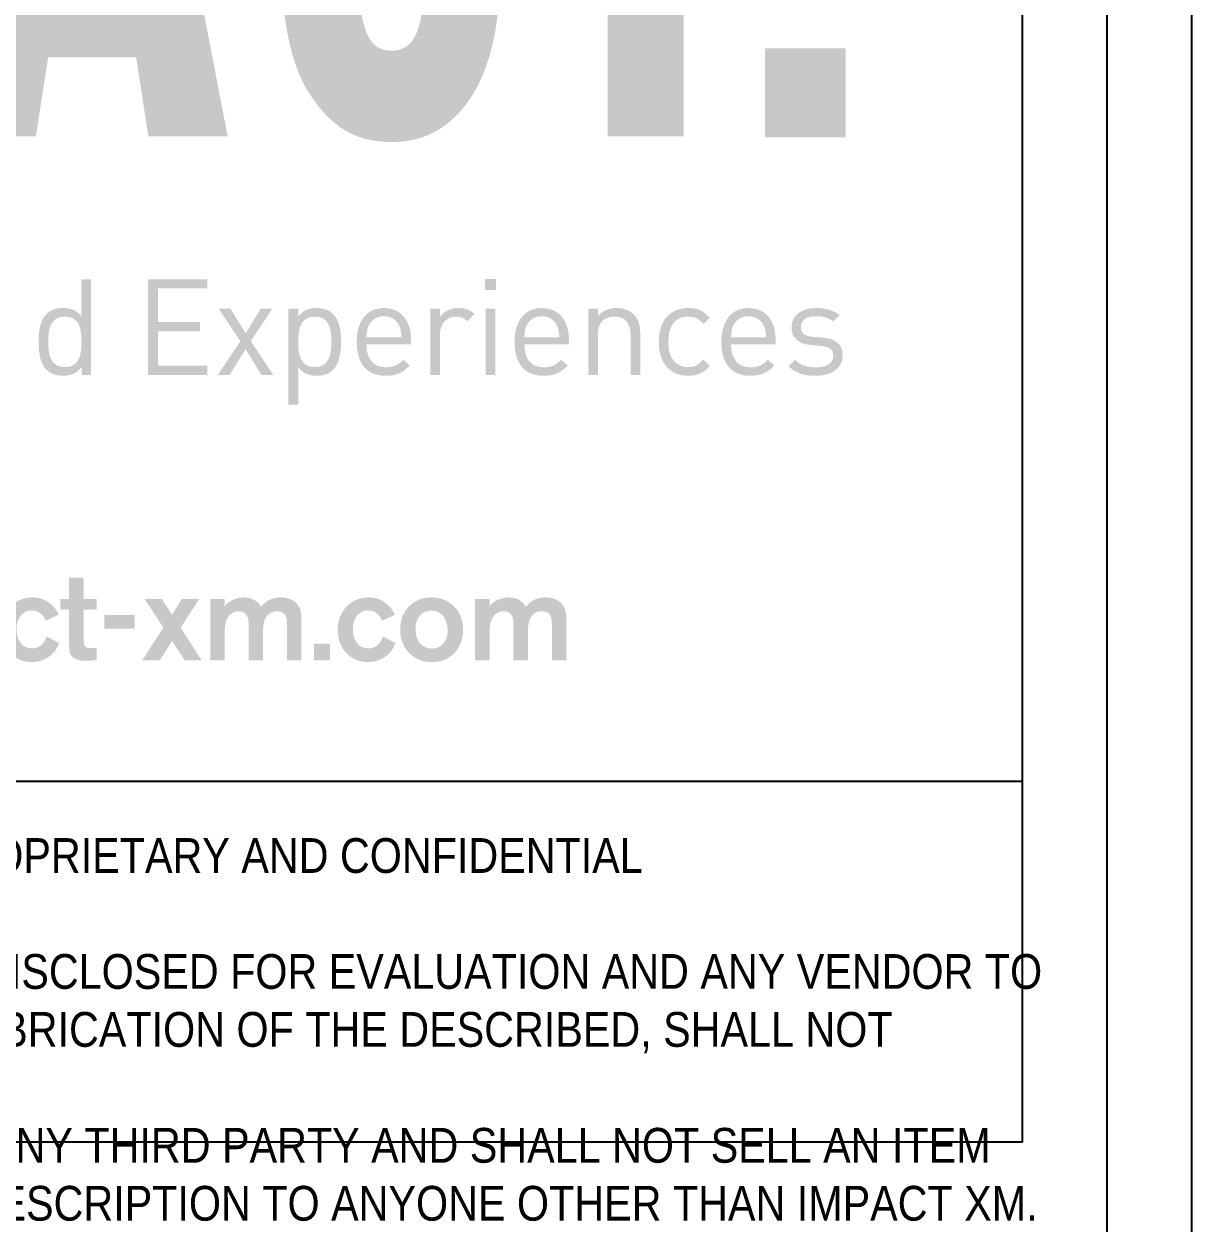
# Model space of a CAD drawing. Header units: inches. Extents: x -0.2 to 16.2, y -0.1 to 10.4.
# Drawn here: x 15.167 to 16.2, y 3.003 to 4.064 of the extents above; entities that cross this region are included whole.
import ezdxf

# ---------------------------------------------------------------- set-up
doc = ezdxf.new("R2010")
doc.units = ezdxf.units.IN
doc.header["$MEASUREMENT"] = 0
doc.styles.add('ANNO', font='swissli.ttf')

# ---------------------------------------------------------------- blocks, each defined once
blk = doc.blocks.new('TBLOCK-DISCLAIMER-02')
at = {"color": 9, "insert": (-1.75, 0.26875), "char_height": 0.03075, "width": 1.67, "attachment_point": 1, "style": 'ANNO'}
blk.add_mtext('\\pi0.06131;{\\W0.85;THIS DOCUMENT CONTAINS IMPACT XM PROPRIETARY AND CONFIDENTIAL INFORMATION. ANY \\P\\pi0.05956;CUSTOMER TO WHOM THIS DOCUMENT IS DISCLOSED FOR EVALUATION AND ANY VENDOR TO \\P\\pi0.00228;WHOM THIS DOCUMENT IS DISCLOSED FOR FABRICATION OF THE DESCRIBED, SHALL NOT DISCLOSE \\P\\pi0.10517;THE CONTENTS OF THIS DOCUMENT TO ANY THIRD PARTY AND SHALL NOT SELL AN ITEM \\P\\pi0.0738;FABRICATED IN ACCORDANCE WITH THE DESCRIPTION TO ANYONE OTHER THAN IMPACT XM.}', dxfattribs=at)
blk = doc.blocks.new('TBLOCK-IMPACT LOGO-02')
h = blk.add_hatch(color=30)
h.dxf.hatch_style = 1
h.paths.add_polyline_path([(-1.0997, 1.0313), (-1.0871, 1.0313), (-1.0646, 0.9696), (-1.0423, 1.0313), (-1.0297, 1.0313), (-1.0297, 0.9203), (-1.0431, 0.9203), (-1.0431, 0.9994), (-1.0607, 0.9474), (-1.069, 0.9474), (-1.0863, 0.9981), (-1.0863, 0.9203), (-1.0997, 0.9203)], flags=16)
h.paths.add_polyline_path([(-1.1623, 1.0313), (-1.1476, 1.0313), (-1.135, 0.9908), (-1.1222, 1.0313), (-1.1075, 1.0313), (-1.1276, 0.978), (-1.1058, 0.9203), (-1.1205, 0.9203), (-1.135, 0.9643), (-1.1493, 0.9203), (-1.164, 0.9203), (-1.1428, 0.978)], flags=16)
h.paths.add_polyline_path([(-1.1411, 1.3595), (-1.0526, 1.3595), (-0.937, 0.7609), (-1.0305, 0.7609), (-1.045, 0.8542), (-1.1487, 0.8542), (-1.1632, 0.7609), (-1.2567, 0.7609)])
at = {"true_color": 0x323232}
h = blk.add_hatch(color=250, dxfattribs=at)
h.dxf.hatch_style = 2
edge = h.paths.add_edge_path()
edge.add_spline(control_points=[(-0.6572, 0.797), (-0.6799, 0.7685), (-0.7071, 0.7542), (-0.7444, 0.7542), (-0.7949, 0.7542), (-0.8215, 0.7811), (-0.8423, 0.8139), (-0.8783, 0.871), (-0.8758, 0.9786), (-0.8758, 1.0594), (-0.8758, 1.1401), (-0.8783, 1.2494), (-0.8423, 1.3065), (-0.8215, 1.3393), (-0.7949, 1.3662), (-0.7444, 1.3662), (-0.7071, 1.3662), (-0.6799, 1.3519), (-0.6572, 1.3233), (-0.6338, 1.2939), (-0.6193, 1.2468), (-0.6174, 1.1897), (-0.6174, 1.1897), (-0.7071, 1.1897), (-0.7071, 1.1897), (-0.7077, 1.2065), (-0.709, 1.2233), (-0.714, 1.2359), (-0.7191, 1.2502), (-0.7279, 1.2586), (-0.7444, 1.2586), (-0.7608, 1.2586), (-0.769, 1.2485), (-0.7741, 1.2351), (-0.7848, 1.2073), (-0.7861, 1.1325), (-0.7861, 1.0602), (-0.7861, 0.9879), (-0.7848, 0.9131), (-0.7741, 0.8853), (-0.769, 0.8719), (-0.7608, 0.8618), (-0.7444, 0.8618), (-0.7279, 0.8618), (-0.7185, 0.871), (-0.7134, 0.8853), (-0.7084, 0.8979), (-0.7071, 0.9147), (-0.7065, 0.9316), (-0.7065, 0.9316), (-0.6167, 0.9316), (-0.6167, 0.9316), (-0.6186, 0.8744), (-0.6338, 0.8265), (-0.6572, 0.797)], knot_values=[0, 0, 0, 0, 1, 1, 1, 2, 2, 2, 3, 3, 3, 4, 4, 4, 5, 5, 5, 6, 6, 6, 7, 7, 7, 8, 8, 8, 9, 9, 9, 10, 10, 10, 11, 11, 11, 12, 12, 12, 13, 13, 13, 14, 14, 14, 15, 15, 15, 16, 16, 16, 17, 17, 17, 18, 18, 18, 18], degree=3, periodic=0)
h = blk.add_hatch(color=250, dxfattribs=at)
h.dxf.hatch_style = 2
h.paths.add_polyline_path([(-0.3994, 1.2519), (-0.3994, 0.7609), (-0.4891, 0.7609), (-0.4891, 1.2519), (-0.5649, 1.2519), (-0.5649, 1.3595), (-0.3235, 1.3595), (-0.3235, 1.2519)])
h = blk.add_hatch(color=30)
h.dxf.hatch_style = 2
h.paths.add_polyline_path([(-0.3033, 0.7598), (-0.3033, 0.8648), (-0.2085, 0.8648), (-0.2085, 0.7598)])
h = blk.add_hatch(color=250, dxfattribs=at)
h.dxf.hatch_style = 2
edge = h.paths.add_edge_path()
edge.add_spline(control_points=[(-1.1092, 0.4796), (-1.1092, 0.4796), (-1.1092, 0.4889), (-1.1092, 0.4889), (-1.1156, 0.4807), (-1.1229, 0.4786), (-1.1314, 0.4786), (-1.1394, 0.4786), (-1.1463, 0.4813), (-1.1505, 0.4854), (-1.1584, 0.4934), (-1.16, 0.5064), (-1.16, 0.5186), (-1.16, 0.5308), (-1.1584, 0.5438), (-1.1505, 0.5517), (-1.1463, 0.5558), (-1.1394, 0.5585), (-1.1314, 0.5585), (-1.1229, 0.5585), (-1.1157, 0.5566), (-1.1094, 0.5486), (-1.1094, 0.5486), (-1.1094, 0.5925), (-1.1094, 0.5925), (-1.1094, 0.5925), (-1.098, 0.5925), (-1.098, 0.5925), (-1.098, 0.5925), (-1.098, 0.4796), (-1.098, 0.4796), (-1.098, 0.4796), (-1.1092, 0.4796), (-1.1092, 0.4796)], knot_values=[0, 0, 0, 0, 1, 1, 1, 2, 2, 2, 3, 3, 3, 4, 4, 4, 5, 5, 5, 6, 6, 6, 7, 7, 7, 8, 8, 8, 9, 9, 9, 10, 10, 10, 11, 11, 11, 11], degree=3, periodic=0)
edge = h.paths.add_edge_path()
edge.add_spline(control_points=[(-1.1289, 0.5484), (-1.1459, 0.5484), (-1.1486, 0.5338), (-1.1486, 0.5186), (-1.1486, 0.5034), (-1.1459, 0.4888), (-1.1289, 0.4888), (-1.1119, 0.4888), (-1.1094, 0.5034), (-1.1094, 0.5186), (-1.1094, 0.5338), (-1.1119, 0.5484), (-1.1289, 0.5484)], knot_values=[0, 0, 0, 0, 1, 1, 1, 2, 2, 2, 3, 3, 3, 4, 4, 4, 4], degree=3, periodic=0)
h = blk.add_hatch(color=250, dxfattribs=at)
h.dxf.hatch_style = 2
h.paths.add_polyline_path([(-1.0311, 0.4796), (-1.0311, 0.5925), (-0.961, 0.5925), (-0.961, 0.5817), (-1.019, 0.5817), (-1.019, 0.5419), (-0.9695, 0.5419), (-0.9695, 0.5311), (-1.019, 0.5311), (-1.019, 0.4904), (-0.961, 0.4904), (-0.961, 0.4796)])
h = blk.add_hatch(color=250, dxfattribs=at)
h.dxf.hatch_style = 2
h.paths.add_polyline_path([(-0.6335, 0.5798), (-0.6335, 0.5926), (-0.6207, 0.5926), (-0.6207, 0.5798)])
h.paths.add_polyline_path([(-0.6329, 0.4796), (-0.6329, 0.5576), (-0.6215, 0.5576), (-0.6215, 0.4796)])
h = blk.add_hatch(color=250, dxfattribs=at)
h.dxf.hatch_style = 2
h.paths.add_polyline_path([(-0.8971, 0.4796), (-0.9158, 0.5099), (-0.9348, 0.4796), (-0.9486, 0.4796), (-0.9221, 0.5194), (-0.9475, 0.5576), (-0.9337, 0.5576), (-0.9158, 0.5287), (-0.8982, 0.5576), (-0.8844, 0.5576), (-0.9098, 0.5194), (-0.8833, 0.4796)])
h = blk.add_hatch(color=250, dxfattribs=at)
h.dxf.hatch_style = 2
edge = h.paths.add_edge_path()
edge.add_spline(control_points=[(-0.8129, 0.4854), (-0.817, 0.4813), (-0.824, 0.4786), (-0.8319, 0.4786), (-0.8405, 0.4786), (-0.8476, 0.4807), (-0.8539, 0.4888), (-0.8539, 0.4888), (-0.8539, 0.4447), (-0.8539, 0.4447), (-0.8539, 0.4447), (-0.8654, 0.4447), (-0.8654, 0.4447), (-0.8654, 0.4447), (-0.8654, 0.5576), (-0.8654, 0.5576), (-0.8654, 0.5576), (-0.8539, 0.5576), (-0.8539, 0.5576), (-0.8539, 0.5576), (-0.8539, 0.5484), (-0.8539, 0.5484), (-0.8476, 0.5566), (-0.8405, 0.5585), (-0.8319, 0.5585), (-0.824, 0.5585), (-0.817, 0.5558), (-0.8129, 0.5517), (-0.8049, 0.5438), (-0.8034, 0.5308), (-0.8034, 0.5186), (-0.8034, 0.5064), (-0.8049, 0.4934), (-0.8129, 0.4854)], knot_values=[0, 0, 0, 0, 1, 1, 1, 2, 2, 2, 3, 3, 3, 4, 4, 4, 5, 5, 5, 6, 6, 6, 7, 7, 7, 8, 8, 8, 9, 9, 9, 10, 10, 10, 11, 11, 11, 11], degree=3, periodic=0)
edge = h.paths.add_edge_path()
edge.add_spline(control_points=[(-0.8343, 0.5484), (-0.8512, 0.5484), (-0.8539, 0.5338), (-0.8539, 0.5186), (-0.8539, 0.5034), (-0.8512, 0.4888), (-0.8343, 0.4888), (-0.8173, 0.4888), (-0.8148, 0.5034), (-0.8148, 0.5186), (-0.8148, 0.5338), (-0.8173, 0.5484), (-0.8343, 0.5484)], knot_values=[0, 0, 0, 0, 1, 1, 1, 2, 2, 2, 3, 3, 3, 4, 4, 4, 4], degree=3, periodic=0)
h = blk.add_hatch(color=250, dxfattribs=at)
h.dxf.hatch_style = 2
edge = h.paths.add_edge_path()
edge.add_spline(control_points=[(-0.7734, 0.5156), (-0.7734, 0.4984), (-0.7653, 0.4886), (-0.7504, 0.4886), (-0.7414, 0.4886), (-0.7361, 0.4913), (-0.7299, 0.4975), (-0.7299, 0.4975), (-0.7222, 0.4907), (-0.7222, 0.4907), (-0.7301, 0.4827), (-0.7374, 0.4786), (-0.7507, 0.4786), (-0.7713, 0.4786), (-0.7848, 0.491), (-0.7848, 0.5186), (-0.7848, 0.5438), (-0.7726, 0.5585), (-0.7528, 0.5585), (-0.7326, 0.5585), (-0.7208, 0.544), (-0.7208, 0.5208), (-0.7208, 0.5208), (-0.7208, 0.5156), (-0.7208, 0.5156), (-0.7208, 0.5156), (-0.7734, 0.5156), (-0.7734, 0.5156)], knot_values=[0, 0, 0, 0, 1, 1, 1, 2, 2, 2, 3, 3, 3, 4, 4, 4, 5, 5, 5, 6, 6, 6, 7, 7, 7, 8, 8, 8, 9, 9, 9, 9], degree=3, periodic=0)
edge = h.paths.add_edge_path()
edge.add_spline(control_points=[(-0.7345, 0.5371), (-0.7376, 0.5443), (-0.7445, 0.5489), (-0.7528, 0.5489), (-0.761, 0.5489), (-0.768, 0.5443), (-0.771, 0.5371), (-0.7728, 0.5329), (-0.7731, 0.5305), (-0.7734, 0.5241), (-0.7734, 0.5241), (-0.7322, 0.5241), (-0.7322, 0.5241), (-0.7325, 0.5305), (-0.7328, 0.5329), (-0.7345, 0.5371)], knot_values=[0, 0, 0, 0, 1, 1, 1, 2, 2, 2, 3, 3, 3, 4, 4, 4, 5, 5, 5, 5], degree=3, periodic=0)
h = blk.add_hatch(color=250, dxfattribs=at)
h.dxf.hatch_style = 2
edge = h.paths.add_edge_path()
edge.add_spline(control_points=[(-0.6545, 0.5427), (-0.6588, 0.547), (-0.6619, 0.5484), (-0.668, 0.5484), (-0.6794, 0.5484), (-0.6867, 0.5394), (-0.6867, 0.5275), (-0.6867, 0.5275), (-0.6867, 0.4796), (-0.6867, 0.4796), (-0.6867, 0.4796), (-0.6981, 0.4796), (-0.6981, 0.4796), (-0.6981, 0.4796), (-0.6981, 0.5576), (-0.6981, 0.5576), (-0.6981, 0.5576), (-0.6867, 0.5576), (-0.6867, 0.5576), (-0.6867, 0.5576), (-0.6867, 0.5481), (-0.6867, 0.5481), (-0.6824, 0.5546), (-0.6738, 0.5585), (-0.6648, 0.5585), (-0.6573, 0.5585), (-0.6516, 0.5568), (-0.6461, 0.5512), (-0.6461, 0.5512), (-0.6545, 0.5427), (-0.6545, 0.5427)], knot_values=[0, 0, 0, 0, 1, 1, 1, 2, 2, 2, 3, 3, 3, 4, 4, 4, 5, 5, 5, 6, 6, 6, 7, 7, 7, 8, 8, 8, 9, 9, 9, 10, 10, 10, 10], degree=3, periodic=0)
h = blk.add_hatch(color=250, dxfattribs=at)
h.dxf.hatch_style = 2
edge = h.paths.add_edge_path()
edge.add_spline(control_points=[(-0.5872, 0.5156), (-0.5872, 0.4984), (-0.5792, 0.4886), (-0.5643, 0.4886), (-0.5552, 0.4886), (-0.55, 0.4913), (-0.5438, 0.4975), (-0.5438, 0.4975), (-0.536, 0.4907), (-0.536, 0.4907), (-0.544, 0.4827), (-0.5512, 0.4786), (-0.5646, 0.4786), (-0.5852, 0.4786), (-0.5987, 0.491), (-0.5987, 0.5186), (-0.5987, 0.5438), (-0.5864, 0.5585), (-0.5666, 0.5585), (-0.5465, 0.5585), (-0.5346, 0.544), (-0.5346, 0.5208), (-0.5346, 0.5208), (-0.5346, 0.5156), (-0.5346, 0.5156), (-0.5346, 0.5156), (-0.5872, 0.5156), (-0.5872, 0.5156)], knot_values=[0, 0, 0, 0, 1, 1, 1, 2, 2, 2, 3, 3, 3, 4, 4, 4, 5, 5, 5, 6, 6, 6, 7, 7, 7, 8, 8, 8, 9, 9, 9, 9], degree=3, periodic=0)
edge = h.paths.add_edge_path()
edge.add_spline(control_points=[(-0.5484, 0.5371), (-0.5514, 0.5443), (-0.5584, 0.5489), (-0.5666, 0.5489), (-0.5749, 0.5489), (-0.5818, 0.5443), (-0.5849, 0.5371), (-0.5866, 0.5329), (-0.5869, 0.5305), (-0.5872, 0.5241), (-0.5872, 0.5241), (-0.546, 0.5241), (-0.546, 0.5241), (-0.5463, 0.5305), (-0.5466, 0.5329), (-0.5484, 0.5371)], knot_values=[0, 0, 0, 0, 1, 1, 1, 2, 2, 2, 3, 3, 3, 4, 4, 4, 5, 5, 5, 5], degree=3, periodic=0)
h = blk.add_hatch(color=250, dxfattribs=at)
h.dxf.hatch_style = 2
edge = h.paths.add_edge_path()
edge.add_spline(control_points=[(-0.462, 0.4796), (-0.462, 0.4796), (-0.462, 0.5276), (-0.462, 0.5276), (-0.462, 0.5414), (-0.4694, 0.5484), (-0.4812, 0.5484), (-0.4929, 0.5484), (-0.5005, 0.5413), (-0.5005, 0.5276), (-0.5005, 0.5276), (-0.5005, 0.4796), (-0.5005, 0.4796), (-0.5005, 0.4796), (-0.5119, 0.4796), (-0.5119, 0.4796), (-0.5119, 0.4796), (-0.5119, 0.5576), (-0.5119, 0.5576), (-0.5119, 0.5576), (-0.5005, 0.5576), (-0.5005, 0.5576), (-0.5005, 0.5576), (-0.5005, 0.549), (-0.5005, 0.549), (-0.495, 0.5554), (-0.4873, 0.5585), (-0.4786, 0.5585), (-0.4702, 0.5585), (-0.4634, 0.556), (-0.4586, 0.5512), (-0.4531, 0.5459), (-0.4506, 0.5386), (-0.4506, 0.5295), (-0.4506, 0.5295), (-0.4506, 0.4796), (-0.4506, 0.4796), (-0.4506, 0.4796), (-0.462, 0.4796), (-0.462, 0.4796)], knot_values=[0, 0, 0, 0, 1, 1, 1, 2, 2, 2, 3, 3, 3, 4, 4, 4, 5, 5, 5, 6, 6, 6, 7, 7, 7, 8, 8, 8, 9, 9, 9, 10, 10, 10, 11, 11, 11, 12, 12, 12, 13, 13, 13, 13], degree=3, periodic=0)
h = blk.add_hatch(color=250, dxfattribs=at)
h.dxf.hatch_style = 2
edge = h.paths.add_edge_path()
edge.add_spline(control_points=[(-0.3941, 0.4786), (-0.4138, 0.4786), (-0.4287, 0.4919), (-0.4287, 0.5186), (-0.4287, 0.5452), (-0.4138, 0.5585), (-0.3941, 0.5585), (-0.3833, 0.5585), (-0.3765, 0.5557), (-0.3684, 0.547), (-0.3684, 0.547), (-0.3762, 0.5397), (-0.3762, 0.5397), (-0.3821, 0.5462), (-0.3867, 0.5484), (-0.3941, 0.5484), (-0.4017, 0.5484), (-0.4081, 0.5454), (-0.4122, 0.5395), (-0.4158, 0.5344), (-0.4173, 0.5284), (-0.4173, 0.5186), (-0.4173, 0.5088), (-0.4158, 0.5027), (-0.4122, 0.4977), (-0.4081, 0.4918), (-0.4017, 0.4888), (-0.3941, 0.4888), (-0.3867, 0.4888), (-0.3821, 0.4912), (-0.3762, 0.4977), (-0.3762, 0.4977), (-0.3684, 0.4902), (-0.3684, 0.4902), (-0.3765, 0.4815), (-0.3833, 0.4786), (-0.3941, 0.4786)], knot_values=[0, 0, 0, 0, 1, 1, 1, 2, 2, 2, 3, 3, 3, 4, 4, 4, 5, 5, 5, 6, 6, 6, 7, 7, 7, 8, 8, 8, 9, 9, 9, 10, 10, 10, 11, 11, 11, 12, 12, 12, 12], degree=3, periodic=0)
h = blk.add_hatch(color=250, dxfattribs=at)
h.dxf.hatch_style = 2
edge = h.paths.add_edge_path()
edge.add_spline(control_points=[(-0.3435, 0.5156), (-0.3435, 0.4984), (-0.3354, 0.4886), (-0.3205, 0.4886), (-0.3115, 0.4886), (-0.3063, 0.4913), (-0.3001, 0.4975), (-0.3001, 0.4975), (-0.2923, 0.4907), (-0.2923, 0.4907), (-0.3002, 0.4827), (-0.3075, 0.4786), (-0.3209, 0.4786), (-0.3415, 0.4786), (-0.3549, 0.491), (-0.3549, 0.5186), (-0.3549, 0.5438), (-0.3427, 0.5585), (-0.3229, 0.5585), (-0.3028, 0.5585), (-0.2909, 0.544), (-0.2909, 0.5208), (-0.2909, 0.5208), (-0.2909, 0.5156), (-0.2909, 0.5156), (-0.2909, 0.5156), (-0.3435, 0.5156), (-0.3435, 0.5156)], knot_values=[0, 0, 0, 0, 1, 1, 1, 2, 2, 2, 3, 3, 3, 4, 4, 4, 5, 5, 5, 6, 6, 6, 7, 7, 7, 8, 8, 8, 9, 9, 9, 9], degree=3, periodic=0)
edge = h.paths.add_edge_path()
edge.add_spline(control_points=[(-0.3047, 0.5371), (-0.3077, 0.5443), (-0.3147, 0.5489), (-0.3229, 0.5489), (-0.3312, 0.5489), (-0.3381, 0.5443), (-0.3412, 0.5371), (-0.3429, 0.5329), (-0.3432, 0.5305), (-0.3435, 0.5241), (-0.3435, 0.5241), (-0.3023, 0.5241), (-0.3023, 0.5241), (-0.3026, 0.5305), (-0.3029, 0.5329), (-0.3047, 0.5371)], knot_values=[0, 0, 0, 0, 1, 1, 1, 2, 2, 2, 3, 3, 3, 4, 4, 4, 5, 5, 5, 5], degree=3, periodic=0)
h = blk.add_hatch(color=250, dxfattribs=at)
h.dxf.hatch_style = 2
edge = h.paths.add_edge_path()
edge.add_spline(control_points=[(-0.2436, 0.4786), (-0.2568, 0.4786), (-0.2671, 0.4816), (-0.2757, 0.4899), (-0.2757, 0.4899), (-0.2681, 0.4975), (-0.2681, 0.4975), (-0.2619, 0.491), (-0.2535, 0.4885), (-0.2438, 0.4885), (-0.2309, 0.4885), (-0.223, 0.4931), (-0.223, 0.5022), (-0.223, 0.5091), (-0.227, 0.5129), (-0.236, 0.5137), (-0.236, 0.5137), (-0.2489, 0.5148), (-0.2489, 0.5148), (-0.2641, 0.516), (-0.2722, 0.5229), (-0.2722, 0.5357), (-0.2722, 0.55), (-0.2601, 0.5585), (-0.2435, 0.5585), (-0.2324, 0.5585), (-0.2224, 0.5558), (-0.2154, 0.5501), (-0.2154, 0.5501), (-0.2229, 0.5427), (-0.2229, 0.5427), (-0.2284, 0.547), (-0.2355, 0.5489), (-0.2436, 0.5489), (-0.255, 0.5489), (-0.2611, 0.544), (-0.2611, 0.536), (-0.2611, 0.5294), (-0.2573, 0.5254), (-0.2474, 0.5246), (-0.2474, 0.5246), (-0.2349, 0.5235), (-0.2349, 0.5235), (-0.2213, 0.5222), (-0.2119, 0.517), (-0.2119, 0.5024), (-0.2119, 0.4873), (-0.2248, 0.4786), (-0.2436, 0.4786)], knot_values=[0, 0, 0, 0, 1, 1, 1, 2, 2, 2, 3, 3, 3, 4, 4, 4, 5, 5, 5, 6, 6, 6, 7, 7, 7, 8, 8, 8, 9, 9, 9, 10, 10, 10, 11, 11, 11, 12, 12, 12, 13, 13, 13, 14, 14, 14, 15, 15, 15, 16, 16, 16, 16], degree=3, periodic=0)
h = blk.add_hatch(color=30)
h.dxf.hatch_style = 2
edge = h.paths.add_edge_path()
edge.add_spline(control_points=[(-1.1067, 0.2028), (-1.1067, 0.2028), (-1.1067, 0.1702), (-1.1067, 0.1702), (-1.1067, 0.1613), (-1.1067, 0.1574), (-1.0985, 0.1574), (-1.0959, 0.1574), (-1.0938, 0.1575), (-1.0913, 0.1582), (-1.0913, 0.1582), (-1.0913, 0.1437), (-1.0913, 0.1437), (-1.0965, 0.1428), (-1.0999, 0.1425), (-1.1038, 0.1425), (-1.1074, 0.1425), (-1.1196, 0.1425), (-1.1229, 0.1513), (-1.124, 0.1542), (-1.124, 0.1588), (-1.124, 0.166), (-1.124, 0.166), (-1.124, 0.2028), (-1.124, 0.2028), (-1.124, 0.2028), (-1.1345, 0.2028), (-1.1345, 0.2028), (-1.1345, 0.2028), (-1.1345, 0.2152), (-1.1345, 0.2152), (-1.1345, 0.2152), (-1.124, 0.2152), (-1.124, 0.2152), (-1.124, 0.2152), (-1.124, 0.2407), (-1.124, 0.2407), (-1.124, 0.2407), (-1.1067, 0.2407), (-1.1067, 0.2407), (-1.1067, 0.2407), (-1.1067, 0.2152), (-1.1067, 0.2152), (-1.1067, 0.2152), (-1.0913, 0.2152), (-1.0913, 0.2152), (-1.0913, 0.2152), (-1.0913, 0.2028), (-1.0913, 0.2028), (-1.0913, 0.2028), (-1.1067, 0.2028), (-1.1067, 0.2028)], knot_values=[0, 0, 0, 0, 1, 1, 1, 2, 2, 2, 3, 3, 3, 4, 4, 4, 5, 5, 5, 6, 6, 6, 7, 7, 7, 8, 8, 8, 9, 9, 9, 10, 10, 10, 11, 11, 11, 12, 12, 12, 13, 13, 13, 14, 14, 14, 15, 15, 15, 16, 16, 16, 17, 17, 17, 17], degree=3, periodic=0)
h = blk.add_hatch(color=30)
h.dxf.hatch_style = 2
edge = h.paths.add_edge_path()
edge.add_spline(control_points=[(-1.1517, 0.1896), (-1.153, 0.1944), (-1.1581, 0.2019), (-1.168, 0.2019), (-1.178, 0.2019), (-1.1859, 0.194), (-1.1859, 0.1795), (-1.1859, 0.1666), (-1.1791, 0.1571), (-1.1677, 0.1571), (-1.1568, 0.1571), (-1.1526, 0.1654), (-1.1504, 0.1712), (-1.1504, 0.1712), (-1.1356, 0.1634), (-1.1356, 0.1634), (-1.1412, 0.1479), (-1.1555, 0.1409), (-1.168, 0.1409), (-1.188, 0.1409), (-1.2037, 0.1563), (-1.2037, 0.1791), (-1.2037, 0.2012), (-1.1879, 0.2173), (-1.1674, 0.2173), (-1.1493, 0.2173), (-1.1401, 0.2052), (-1.1363, 0.1968), (-1.1363, 0.1968), (-1.1517, 0.1896), (-1.1517, 0.1896)], knot_values=[0, 0, 0, 0, 1, 1, 1, 2, 2, 2, 3, 3, 3, 4, 4, 4, 5, 5, 5, 6, 6, 6, 7, 7, 7, 8, 8, 8, 9, 9, 9, 10, 10, 10, 10], degree=3, periodic=0)
h = blk.add_hatch(color=30)
h.dxf.hatch_style = 2
h.paths.add_polyline_path([(-0.9706, 0.2152), (-0.9924, 0.1817), (-0.9678, 0.1431), (-0.9876, 0.1431), (-1.0026, 0.1659), (-1.017, 0.1431), (-1.0377, 0.1431), (-1.0129, 0.1817), (-1.0348, 0.2152), (-1.0145, 0.2152), (-1.0026, 0.197), (-0.9911, 0.2152)])
h = blk.add_hatch(color=30)
h.dxf.hatch_style = 2
edge = h.paths.add_edge_path()
edge.add_spline(control_points=[(-0.9576, 0.2152), (-0.9576, 0.2152), (-0.9405, 0.2152), (-0.9405, 0.2152), (-0.9405, 0.2152), (-0.9405, 0.2071), (-0.9405, 0.2071), (-0.9347, 0.2143), (-0.9245, 0.2173), (-0.9177, 0.2173), (-0.911, 0.2173), (-0.9025, 0.2147), (-0.8977, 0.2062), (-0.8948, 0.2102), (-0.8873, 0.2173), (-0.8746, 0.2173), (-0.8674, 0.2173), (-0.8605, 0.2153), (-0.8556, 0.21), (-0.8498, 0.2036), (-0.85, 0.196), (-0.85, 0.1885), (-0.85, 0.1885), (-0.85, 0.1431), (-0.85, 0.1431), (-0.85, 0.1431), (-0.8671, 0.1431), (-0.8671, 0.1431), (-0.8671, 0.1431), (-0.8671, 0.1829), (-0.8671, 0.1829), (-0.8671, 0.1896), (-0.8661, 0.201), (-0.8792, 0.201), (-0.8847, 0.201), (-0.8892, 0.198), (-0.8915, 0.1943), (-0.8948, 0.1889), (-0.8952, 0.1832), (-0.8952, 0.177), (-0.8952, 0.177), (-0.8952, 0.1431), (-0.8952, 0.1431), (-0.8952, 0.1431), (-0.9124, 0.1431), (-0.9124, 0.1431), (-0.9124, 0.1431), (-0.9124, 0.1833), (-0.9124, 0.1833), (-0.9124, 0.1885), (-0.9124, 0.1904), (-0.913, 0.1925), (-0.9143, 0.1973), (-0.918, 0.201), (-0.9241, 0.201), (-0.9293, 0.201), (-0.9343, 0.198), (-0.9373, 0.1927), (-0.9403, 0.187), (-0.9405, 0.1803), (-0.9405, 0.1732), (-0.9405, 0.1732), (-0.9405, 0.1431), (-0.9405, 0.1431), (-0.9405, 0.1431), (-0.9576, 0.1431), (-0.9576, 0.1431), (-0.9576, 0.1431), (-0.9576, 0.2152), (-0.9576, 0.2152)], knot_values=[0, 0, 0, 0, 1, 1, 1, 2, 2, 2, 3, 3, 3, 4, 4, 4, 5, 5, 5, 6, 6, 6, 7, 7, 7, 8, 8, 8, 9, 9, 9, 10, 10, 10, 11, 11, 11, 12, 12, 12, 13, 13, 13, 14, 14, 14, 15, 15, 15, 16, 16, 16, 17, 17, 17, 18, 18, 18, 19, 19, 19, 20, 20, 20, 21, 21, 21, 22, 22, 22, 23, 23, 23, 23], degree=3, periodic=0)
h = blk.add_hatch(color=30)
h.dxf.hatch_style = 2
edge = h.paths.add_edge_path()
edge.add_spline(control_points=[(-0.7552, 0.1896), (-0.7565, 0.1944), (-0.7616, 0.2019), (-0.7715, 0.2019), (-0.7815, 0.2019), (-0.7894, 0.194), (-0.7894, 0.1795), (-0.7894, 0.1666), (-0.7826, 0.1571), (-0.7712, 0.1571), (-0.7603, 0.1571), (-0.7561, 0.1654), (-0.7539, 0.1712), (-0.7539, 0.1712), (-0.7391, 0.1634), (-0.7391, 0.1634), (-0.7447, 0.1479), (-0.759, 0.1409), (-0.7715, 0.1409), (-0.7916, 0.1409), (-0.8073, 0.1563), (-0.8073, 0.1791), (-0.8073, 0.2012), (-0.7914, 0.2173), (-0.771, 0.2173), (-0.7528, 0.2173), (-0.7436, 0.2052), (-0.7398, 0.1968), (-0.7398, 0.1968), (-0.7552, 0.1896), (-0.7552, 0.1896)], knot_values=[0, 0, 0, 0, 1, 1, 1, 2, 2, 2, 3, 3, 3, 4, 4, 4, 5, 5, 5, 6, 6, 6, 7, 7, 7, 8, 8, 8, 9, 9, 9, 10, 10, 10, 10], degree=3, periodic=0)
h = blk.add_hatch(color=30)
h.dxf.hatch_style = 2
edge = h.paths.add_edge_path()
edge.add_spline(control_points=[(-0.6961, 0.1409), (-0.7186, 0.1409), (-0.7336, 0.1574), (-0.7336, 0.1794), (-0.7336, 0.2015), (-0.7183, 0.2173), (-0.6968, 0.2173), (-0.6768, 0.2173), (-0.6597, 0.2033), (-0.6595, 0.1794), (-0.6595, 0.1569), (-0.6744, 0.1409), (-0.6961, 0.1409)], knot_values=[0, 0, 0, 0, 1, 1, 1, 2, 2, 2, 3, 3, 3, 4, 4, 4, 4], degree=3, periodic=0)
edge = h.paths.add_edge_path()
edge.add_spline(control_points=[(-0.697, 0.2017), (-0.7078, 0.2017), (-0.7156, 0.1931), (-0.7156, 0.1798), (-0.7156, 0.165), (-0.7065, 0.1568), (-0.6961, 0.1568), (-0.6836, 0.1568), (-0.6772, 0.1677), (-0.6777, 0.1797), (-0.678, 0.1917), (-0.6849, 0.2017), (-0.697, 0.2017)], knot_values=[0, 0, 0, 0, 1, 1, 1, 2, 2, 2, 3, 3, 3, 4, 4, 4, 4], degree=3, periodic=0)
h = blk.add_hatch(color=30)
h.dxf.hatch_style = 2
edge = h.paths.add_edge_path()
edge.add_spline(control_points=[(-0.6453, 0.2152), (-0.6453, 0.2152), (-0.6282, 0.2152), (-0.6282, 0.2152), (-0.6282, 0.2152), (-0.6282, 0.2071), (-0.6282, 0.2071), (-0.6224, 0.2143), (-0.6122, 0.2173), (-0.6054, 0.2173), (-0.5986, 0.2173), (-0.5902, 0.2147), (-0.5854, 0.2062), (-0.5825, 0.2102), (-0.575, 0.2173), (-0.5623, 0.2173), (-0.5551, 0.2173), (-0.5482, 0.2153), (-0.5433, 0.21), (-0.5376, 0.2036), (-0.5377, 0.196), (-0.5377, 0.1885), (-0.5377, 0.1885), (-0.5377, 0.1431), (-0.5377, 0.1431), (-0.5377, 0.1431), (-0.5548, 0.1431), (-0.5548, 0.1431), (-0.5548, 0.1431), (-0.5548, 0.1829), (-0.5548, 0.1829), (-0.5548, 0.1896), (-0.5538, 0.201), (-0.5669, 0.201), (-0.5724, 0.201), (-0.5769, 0.198), (-0.5792, 0.1943), (-0.5825, 0.1889), (-0.5829, 0.1832), (-0.5829, 0.177), (-0.5829, 0.177), (-0.5829, 0.1431), (-0.5829, 0.1431), (-0.5829, 0.1431), (-0.6001, 0.1431), (-0.6001, 0.1431), (-0.6001, 0.1431), (-0.6001, 0.1833), (-0.6001, 0.1833), (-0.6001, 0.1885), (-0.6001, 0.1904), (-0.6007, 0.1925), (-0.602, 0.1973), (-0.6057, 0.201), (-0.6118, 0.201), (-0.617, 0.201), (-0.622, 0.198), (-0.625, 0.1927), (-0.6281, 0.187), (-0.6282, 0.1803), (-0.6282, 0.1732), (-0.6282, 0.1732), (-0.6282, 0.1431), (-0.6282, 0.1431), (-0.6282, 0.1431), (-0.6453, 0.1431), (-0.6453, 0.1431), (-0.6453, 0.1431), (-0.6453, 0.2152), (-0.6453, 0.2152)], knot_values=[0, 0, 0, 0, 1, 1, 1, 2, 2, 2, 3, 3, 3, 4, 4, 4, 5, 5, 5, 6, 6, 6, 7, 7, 7, 8, 8, 8, 9, 9, 9, 10, 10, 10, 11, 11, 11, 12, 12, 12, 13, 13, 13, 14, 14, 14, 15, 15, 15, 16, 16, 16, 17, 17, 17, 18, 18, 18, 19, 19, 19, 20, 20, 20, 21, 21, 21, 22, 22, 22, 23, 23, 23, 23], degree=3, periodic=0)
h = blk.add_hatch(color=30)
h.dxf.hatch_style = 2
h.paths.add_polyline_path([(-1.0466, 0.1964), (-1.0466, 0.1803), (-1.0824, 0.1803), (-1.0824, 0.1964)])
h = blk.add_hatch(color=30)
h.dxf.hatch_style = 2
h.paths.add_polyline_path([(-0.8164, 0.1628), (-0.8164, 0.1431), (-0.8354, 0.1431), (-0.8354, 0.1628)])

msp = doc.modelspace()

# ---------------------------------------------------------------- linework, layer by layer
at = {"color": 5}
for p, q in [((16.05, 3.075), (16.05, 4.575)), ((16.05, 3.3937), (14.25, 3.3937)), ((16.05, 3.075), (14.25, 3.075))]:
    msp.add_line(p, q, dxfattribs=at)
at = {"color": 9}
msp.add_lwpolyline([(-0.075, -0.075), (16.2, -0.075), (16.2, 10.325), (-0.075, 10.325)], close=True, dxfattribs=at)
at = {"color": 5}
msp.add_lwpolyline([(0, 0), (16.125, 0), (16.125, 10.25), (0, 10.25)], close=True, dxfattribs=at)

# ---------------------------------------------------------------- block references
at = {"xscale": 0.7500000000000024, "yscale": 0.7500000000000024, "zscale": 0.7500000000000024}
msp.add_blockref('TBLOCK-IMPACT LOGO-02', (16.05, 3.3937), dxfattribs=at)
msp.add_blockref('TBLOCK-DISCLAIMER-02', (16.05, 3.075))

doc.saveas('drawing.dxf')
